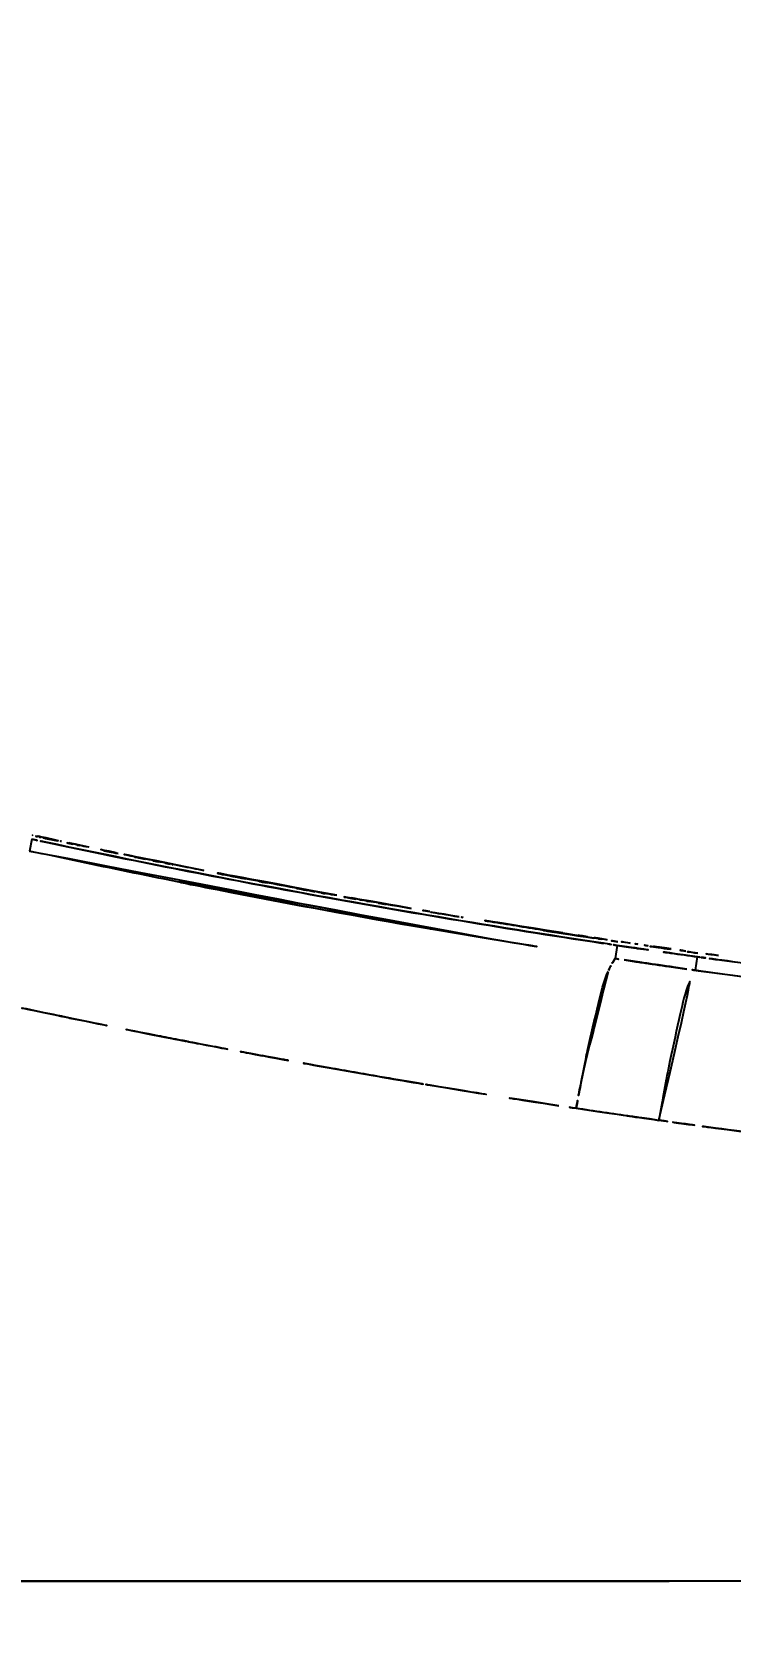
# Model space of a CAD drawing. Extents: x 16296660632 to 16296668616, y -37409619871 to -37409616241.
# Drawn here: x 16296666393.29 to 16296666413.89, y -37409617632.62 to -37409617585.51 of the extents above; entities that cross this region are included whole.
import ezdxf

# ---------------------------------------------------------------- set-up
doc = ezdxf.new("R2010")
doc.units = 0
doc.header["$LTSCALE"] = 10
doc.header["$MEASUREMENT"] = 0
doc.header["$PDMODE"] = 3
doc.header["$PDSIZE"] = -10
doc.layers.get('0').update_dxf_attribs({"linetype": 'CONTINUOUS'})
doc.layers.get('DEFPOINTS').update_dxf_attribs({"linetype": 'CONTINUOUS'})
doc.styles.get("Standard").update_dxf_attribs({"font": 'SYMBOL'})
doc.dimstyles.new('100hyun', dxfattribs={"dimtxt": 30, "dimasz": 20, "dimexe": 2, "dimexo": 10, "dimgap": 10, "dimtad": 1, "dimdec": 0, "dimrnd": 5, "dimtxsty": 'Standard', "dimcen": 2.5, "dimclrd": 5, "dimclre": 5, "dimadec": 0, "dimazin": 0, "dimtfac": 1, "dimtdec": 0, "dimtmove": 0, "dimatfit": 3, "dimfxl": 1.25, "dimlwd": 15, "dimlwe": 15, "dimarcsym": 0})

# ---------------------------------------------------------------- blocks, each defined once
blk = doc.blocks.new('*D15')
at = {"color": 5, "lineweight": 15, "transparency": 16777216}
for p, q in [((16296666322.53291, -37409617342.59803), (16296666754.99883, -37409617342.59803)), ((16296666752.99883, -37409617362.59803), (16296666752.99883, -37409618127.84608)), ((16296666742.99883, -37409618147.84608), (16296666750.99883, -37409618147.84608))]:
    blk.add_line(p, q, dxfattribs=at)
at = {"color": 5, "transparency": 16777216}
for points in [[(16296666749.6655, -37409617362.59803), (16296666756.33216, -37409617362.59803), (16296666752.99883, -37409617342.59803)], [(16296666749.6655, -37409618127.84608), (16296666756.33216, -37409618127.84608), (16296666752.99883, -37409618147.84608)]]:
    blk.add_solid(points, dxfattribs=at)
at = {"layer": 'DEFPOINTS', "color": 0, "transparency": 16777216}
for p in [(16296666312.53291, -37409617342.59803), (16296666752.99883, -37409618147.84608), (16296666752.99883, -37409618147.84608)]:
    blk.add_point(p, dxfattribs=at)
at = {"color": 0, "lineweight": 0, "transparency": 16777216, "insert": (16296666723.12759, -37409617745.22206), "char_height": 30, "attachment_point": 5, "rotation": 90}
blk.add_mtext('{\\f나눔고딕|b0|i0|c129|p50;805 이상}', dxfattribs=at)

msp = doc.modelspace()

# ---------------------------------------------------------------- linework, layer by layer
at = {"linetype": 'Continuous'}
for p, q in [((16296666393.28764, -37409617609.353699), (16296666393.21431, -37409617609.702278)), ((16296666410.55604, -37409617612.487617), (16296666410.49877, -37409617612.880043)), ((16296666412.872049, -37409617613.225052), (16296666412.92663, -37409617612.827217)), ((16296666429.93309, -37409617631.262497), (16296666195.131769, -37409617631.262497))]:
    msp.add_line(p, q, dxfattribs=at)
for points, start_tangent, end_tangent in [([(16296666393.28754, -37409617609.353859), (16296666393.69442, -37409617609.440514)], (0.977917198, -0.208992714), (0.978224016, -0.207551861)), ([(16296666393.310181, -37409617609.246063), (16296666393.27788, -37409617609.226143)], (-0.68947903, 0.724305645), (-0.955089857, 0.296316325)), ([(16296666393.45368, -37409617609.277061), (16296666393.310181, -37409617609.246063)], (-0.977473371, 0.211058782), (-0.977402934, 0.211384732)), ([(16296666393.56843, -37409617609.288063), (16296666393.27972, -37409617609.225693)], (-0.977557838, 0.210667212), (-0.977330393, 0.211719867)), ([(16296666393.69451, -37409617609.440079), (16296666393.28764, -37409617609.353699)], (-0.978340351, 0.207002798), (-0.978050435, 0.208368298)), ([(16296666393.55291, -37409617609.29847), (16296666393.45368, -37409617609.277061)], (-0.977536114, 0.210767991), (-0.977473371, 0.211058782)), ([(16296666394.07398, -37409617609.39653), (16296666394.008909, -37409617609.382629), (16296666393.603861, -37409617609.2957), (16296666393.56843, -37409617609.288063)], (-0.977951611, 0.208831624), (-0.977557838, 0.210667212)), ([(16296666394.048519, -37409617609.404839), (16296666393.63571, -37409617609.316307), (16296666393.55291, -37409617609.29847)], (-0.977958625, 0.208798774), (-0.977536114, 0.21076799)), ([(16296666393.69442, -37409617609.440514), (16296666401.21718, -37409617610.93119), (16296666410.09717, -37409617612.419373)], (0.978224016, -0.207551861), (0.988911842, -0.148503765)), ([(16296666410.2731, -37409617612.445534), (16296666404.947479, -37409617611.594078), (16296666399.191681, -37409617610.549408), (16296666393.69451, -37409617609.440079)], (-0.989038392, 0.147658587), (-0.978340351, 0.207002798)), ([(16296666394.16066, -37409617609.415024), (16296666394.07398, -37409617609.39653)], (-0.978022757, 0.208498169), (-0.977951611, 0.208831624)), ([(16296666394.496111, -37409617609.499672), (16296666394.048519, -37409617609.404831)], (-0.978460346, 0.206434862), (-0.978100227, 0.208134442)), ([(16296666394.967319, -37409617609.585663), (16296666394.94231, -37409617609.580406), (16296666394.45528, -37409617609.477654), (16296666394.16066, -37409617609.415024)], (-0.978681087, 0.205385809), (-0.978022757, 0.208498169)), ([(16296666394.70476, -37409617609.543602), (16296666394.496111, -37409617609.499672)], (-0.978627057, 0.205643097), (-0.978460346, 0.206434862)), ([(16296666393.21431, -37409617609.702278), (16296666399.035641, -37409617610.899048), (16296666404.79698, -37409617611.95932), (16296666406.746189, -37409617612.288696)], (0.977401461, -0.21139154), (0.986644794, -0.16288662)), ([(16296666395.83197, -37409617609.777901), (16296666394.70476, -37409617609.543602)], (-0.979514907, 0.201371662), (-0.978627057, 0.205643097)), ([(16296666395.768909, -37409617609.752541), (16296666395.470091, -37409617609.690643), (16296666394.967319, -37409617609.585663)], (-0.979332286, 0.20225794), (-0.978681087, 0.205385809)), ([(16296666398.35552, -37409617610.272842), (16296666398.03619, -37409617610.210114), (16296666397.3137, -37409617610.066612), (16296666396.650419, -37409617609.932983), (16296666396.03841, -37409617609.808037), (16296666395.768909, -37409617609.752541)], (-0.981365445, 0.192150626), (-0.979332286, 0.20225794)), ([(16296666396.62879, -37409617609.940437), (16296666395.83197, -37409617609.777901)], (-0.98012961, 0.198358132), (-0.979514907, 0.201371662)), ([(16296666397.00993, -37409617610.017281), (16296666396.62879, -37409617609.940437)], (-0.980419875, 0.196918434), (-0.98012961, 0.198358132)), ([(16296666406.74621, -37409617612.288567), (16296666404.88518, -37409617611.974037), (16296666399.122549, -37409617610.914757), (16296666393.213591, -37409617609.70208)], (-0.98661377, 0.163074427), (-0.977564962, 0.210634149)), ([(16296666397.36364, -37409617610.088074), (16296666397.00993, -37409617610.017281)], (-0.98068709, 0.195583312), (-0.980419875, 0.196918434)), ([(16296666397.45612, -37409617610.106499), (16296666397.36364, -37409617610.088074)], (-0.980756615, 0.195234378), (-0.98068709, 0.195583312)), ([(16296666399.604059, -37409617610.524879), (16296666397.45612, -37409617610.106499)], (-0.982331625, 0.187148547), (-0.980756615, 0.195234378)), ([(16296666402.281639, -37409617611.010094), (16296666401.681561, -37409617610.901459), (16296666400.64019, -37409617610.70948), (16296666399.69117, -37409617610.530701), (16296666398.825951, -37409617610.364502), (16296666398.35552, -37409617610.272842)], (-0.984211189, 0.17699812), (-0.981365445, 0.192150626)), ([(16296666400.24085, -37409617610.645393), (16296666399.604059, -37409617610.524879)], (-0.982784048, 0.184757991), (-0.982331625, 0.187148547)), ([(16296666401.636921, -37409617610.904007), (16296666400.24085, -37409617610.645393)], (-0.983752988, 0.179527319), (-0.982784048, 0.184757991)), ([(16296666401.94108, -37409617610.959328), (16296666401.636921, -37409617610.904007)], (-0.983959936, 0.178389585), (-0.983752988, 0.179527319)), ([(16296666402.840969, -37409617611.120903), (16296666401.94108, -37409617610.959328)], (-0.984563574, 0.175027336), (-0.983959936, 0.178389584)), ([(16296666404.47699, -37409617611.395287), (16296666404.05954, -37409617611.323517), (16296666402.82173, -37409617611.106644), (16296666402.281639, -37409617611.010094)], (-0.985674426, 0.168659201), (-0.984211189, 0.17699812)), ([(16296666403.042839, -37409617611.1567), (16296666402.840969, -37409617611.120903)], (-0.984697222, 0.17427387), (-0.984563574, 0.175027336)), ([(16296666403.24328, -37409617611.192093), (16296666403.042839, -37409617611.1567)], (-0.984829299, 0.173525941), (-0.984697222, 0.17427387)), ([(16296666403.68215, -37409617611.269043), (16296666403.24328, -37409617611.192093)], (-0.98511634, 0.171888909), (-0.984829299, 0.173525941)), ([(16296666403.729179, -37409617611.277237), (16296666403.68215, -37409617611.269043)], (-0.985146926, 0.171713523), (-0.98511634, 0.171888909)), ([(16296666405.895571, -37409617611.645721), (16296666403.729179, -37409617611.277237)], (-0.986519417, 0.163644251), (-0.985146926, 0.171713524)), ([(16296666405.032089, -37409617611.489677), (16296666404.47699, -37409617611.395287)], (-0.986030247, 0.166566361), (-0.985674426, 0.168659201)), ([(16296666406.00963, -37409617611.664619), (16296666405.895571, -37409617611.645721)], (-0.98658971, 0.163219927), (-0.986519417, 0.16364425)), ([(16296666408.95521, -37409617612.122459), (16296666408.33065, -37409617612.025703), (16296666406.816681, -37409617611.784912), (16296666406.011511, -37409617611.653236)], (-0.988387886, 0.151951922), (-0.986644392, 0.162889054)), ([(16296666409.867979, -37409617612.274208), (16296666406.00963, -37409617611.664619)], (-0.988852936, 0.148895505), (-0.98658971, 0.163219927)), ([(16296666406.746189, -37409617612.288696), (16296666410.49877, -37409617612.880043)], (0.986644794, -0.16288662), (0.988928038, -0.148395873)), ([(16296666409.681959, -37409617612.233177), (16296666408.95521, -37409617612.122459)], (-0.988795322, 0.149277629), (-0.988387886, 0.151951922)), ([(16296666410.26256, -37409617612.32019), (16296666409.94276, -37409617612.272423), (16296666409.681959, -37409617612.233177)], (-0.989114441, 0.147148298), (-0.988795322, 0.149277629)), ([(16296666410.08954, -37409617612.30748), (16296666409.867979, -37409617612.274208)], (-0.988976189, 0.148074632), (-0.988852936, 0.148895505)), ([(16296666410.572781, -37409617612.379379), (16296666410.08954, -37409617612.30748)], (-0.989242497, 0.146284933), (-0.988976189, 0.148074632)), ([(16296666410.94072, -37409617612.420212), (16296666410.26256, -37409617612.32019)], (-0.989480095, 0.144669073), (-0.989114441, 0.147148298)), ([(16296666410.09717, -37409617612.419373), (16296666410.273069, -37409617612.445717)], (0.988911842, -0.148503765), (0.989015508, -0.147811792)), ([(16296666410.273069, -37409617612.445717), (16296666410.555111, -37409617612.487709)], (0.989015508, -0.147811791), (0.989180176, -0.146705757)), ([(16296666410.55604, -37409617612.48761), (16296666410.2731, -37409617612.445534)], (-0.989200006, 0.146571988), (-0.989038392, 0.147658587)), ([(16296666410.555111, -37409617612.487709), (16296666412.9265, -37409617612.828178)], (0.989180176, -0.146705757), (0.990491511, -0.137573857)), ([(16296666411.34466, -37409617612.602913), (16296666410.55604, -37409617612.487617)], (-0.989689164, 0.143231839), (-0.989274857, 0.146065934)), ([(16296666411.1689, -37409617612.453484), (16296666410.94072, -37409617612.420212)], (-0.98960142, 0.143836815), (-0.989480095, 0.144669073)), ([(16296666412.132441, -37409617612.60537), (16296666410.572781, -37409617612.379379)], (-0.99007862, 0.140514503), (-0.989242497, 0.146284933)), ([(16296666411.47513, -37409617612.49781), (16296666411.1689, -37409617612.453484)], (-0.989762913, 0.142721322), (-0.98960142, 0.143836815)), ([(16296666412.150789, -37409617612.594383), (16296666411.671249, -37409617612.526016), (16296666411.47513, -37409617612.49781)], (-0.990113832, 0.140266177), (-0.989762913, 0.142721321)), ([(16296666412.92663, -37409617612.827217), (16296666412.134859, -37409617612.716103), (16296666411.34466, -37409617612.602913)], (-0.990495016, 0.137548621), (-0.989689164, 0.143231839)), ([(16296666412.579981, -37409617612.654839), (16296666412.150789, -37409617612.594383)], (-0.990332931, 0.138710799), (-0.990113832, 0.140266177)), ([(16296666412.941351, -37409617612.718933), (16296666412.132441, -37409617612.60537)], (-0.990497265, 0.137532423), (-0.99007862, 0.140514503)), ([(16296666413.55065, -37409617612.789047), (16296666412.579981, -37409617612.654839)], (-0.990817637, 0.135205068), (-0.990332931, 0.138710799)), ([(16296666412.9265, -37409617612.828178), (16296666413.10293, -37409617612.852623)], (0.990491511, -0.137573857), (0.990583983, -0.136906434)), ([(16296666410.289351, -37409617613.255608), (16296666410.005461, -37409617614.200958), (16296666409.682949, -37409617615.590302), (16296666409.46092, -37409617616.683502)], (-0.403302866, -0.915066554), (-0.187996789, -0.982169643)), ([(16296666410.29863, -37409617613.23114), (16296666410.49877, -37409617612.880043)], (0.410527664, 0.911848143), (0.583647812, 0.812006916)), ([(16296666410.49877, -37409617612.880043), (16296666410.289351, -37409617613.255608)], (-0.574717942, -0.818351567), (-0.403302866, -0.915066554)), ([(16296666410.49877, -37409617612.880043), (16296666410.76173, -37409617612.919289)], (0.988968604, -0.148125289), (0.989109641, -0.147180562)), ([(16296666410.76173, -37409617612.919289), (16296666411.2882, -37409617612.997124), (16296666412.07929, -37409617613.112129), (16296666412.609859, -37409617613.187973)], (0.989109641, -0.147180562), (0.990074684, -0.140542235)), ([(16296666412.60985, -37409617613.187988), (16296666412.084419, -37409617613.11293), (16296666411.293329, -37409617612.997932), (16296666410.49877, -37409617612.880043)], (-0.990088178, 0.14044714), (-0.988953893, 0.148223469)), ([(16296666412.872049, -37409617613.225052), (16296666412.60985, -37409617613.187988)], (-0.990225565, 0.139475198), (-0.990088178, 0.14044714)), ([(16296666412.872049, -37409617613.225052), (16296666412.959881, -37409617613.237396)], (0.990234866, -0.139409147), (0.990279809, -0.13908954)), ([(16296666412.959881, -37409617613.237396), (16296666412.872009, -37409617613.22509)], (-0.990352305, 0.13857241), (-0.990309538, 0.138877715)), ([(16296666412.959881, -37409617613.237396), (16296666418.64163, -37409617613.975616), (16296666418.74415, -37409617613.987846)], (0.990279809, -0.13908954), (0.99297764, -0.118302182)), ([(16296666413.103069, -37409617612.851631), (16296666412.926611, -37409617612.827209)], (-0.990606293, 0.136744914), (-0.990518396, 0.137380157)), ([(16296666413.10293, -37409617612.852623), (16296666413.27183, -37409617612.875923)], (0.990583983, -0.136906434), (0.990671868, -0.136269036)), ([(16296666413.27183, -37409617612.875923), (16296666413.645821, -37409617612.927094)], (0.990671868, -0.136269036), (0.990864245, -0.134863073)), ([(16296666413.645969, -37409617612.926033), (16296666413.103069, -37409617612.851631)], (-0.990873752, 0.1347932), (-0.990606293, 0.136744914)), ([(16296666413.645821, -37409617612.927094), (16296666416.26683, -37409617613.270767)], (0.990864245, -0.134863073), (0.992129186, -0.125218522)), ([(16296666409.460899, -37409617616.683487), (16296666409.6959, -37409617615.529579), (16296666410.02697, -37409617614.118553), (16296666410.29863, -37409617613.23114)], (0.187912117, 0.982185846), (0.410527664, 0.911848143)), ([(16296666411.787109, -37409617617.655258), (16296666412.113689, -37409617615.898613), (16296666412.418221, -37409617614.509773), (16296666412.677429, -37409617613.596611), (16296666412.872049, -37409617613.225052)], (0.171107019, 0.985252449), (0.549583824, 0.83543858)), ([(16296666393.9282, -37409617614.534943), (16296666391.496111, -37409617614.017036)], (-0.978983152, 0.203941141), (-0.977119364, 0.212691676)), ([(16296666393.928221, -37409617614.534866), (16296666394.563129, -37409617614.665894)], (0.979153554, -0.203121436), (0.97957503, -0.201078992)), ([(16296666394.563009, -37409617614.666443), (16296666394.14135, -37409617614.579262), (16296666393.9282, -37409617614.534943)], (-0.979440877, 0.201731429), (-0.978983152, 0.203941141)), ([(16296666394.563129, -37409617614.665894), (16296666397.001751, -37409617615.156143)], (0.97957503, -0.201078992), (0.981187817, -0.193055608)), ([(16296666397.001459, -37409617615.157631), (16296666394.563009, -37409617614.666443)], (-0.981161611, 0.193188749), (-0.979440877, 0.201731428)), ([(16296666397.001751, -37409617615.156143), (16296666397.60627, -37409617615.274429), (16296666398.42577, -37409617615.432709)], (0.981187817, -0.193055608), (0.982123195, -0.188239287)), ([(16296666398.42547, -37409617615.434227), (16296666397.001459, -37409617615.157631)], (-0.982139727, 0.188153016), (-0.981161611, 0.193188749)), ([(16296666398.42577, -37409617615.432709), (16296666400.08374, -37409617615.745491)], (0.982123195, -0.188239287), (0.983203942, -0.182510295)), ([(16296666400.083521, -37409617615.746712), (16296666398.42547, -37409617615.434227)], (-0.983252969, 0.182245985), (-0.982139727, 0.188153016)), ([(16296666400.08374, -37409617615.745491), (16296666402.061449, -37409617616.105362)], (0.983203942, -0.182510295), (0.984478392, -0.175505826)), ([(16296666402.06134, -37409617616.105927), (16296666400.083521, -37409617615.746712)], (-0.984543887, 0.175138042), (-0.983252969, 0.182245985)), ([(16296666402.061449, -37409617616.105362), (16296666403.55562, -37409617616.367523), (16296666404.698799, -37409617616.562317)], (0.984478392, -0.175505826), (0.986146522, -0.165876571)), ([(16296666404.69887, -37409617616.56192), (16296666402.06134, -37409617616.105927)], (-0.986200607, 0.165554714), (-0.984543887, 0.175138042)), ([(16296666404.698799, -37409617616.562317), (16296666405.038731, -37409617616.619278)], (0.986146522, -0.165876571), (0.986358461, -0.164611625)), ([(16296666405.03882, -37409617616.618767), (16296666404.69887, -37409617616.56192)], (-0.986408606, 0.164310867), (-0.986200607, 0.165554714)), ([(16296666405.038731, -37409617616.619278), (16296666409.34499, -37409617617.301361)], (0.986358461, -0.164611625), (0.988969919, -0.148116509)), ([(16296666408.83905, -37409617617.224258), (16296666405.03882, -37409617616.618767)], (-0.988631694, 0.150357484), (-0.986408606, 0.164310867)), ([(16296666409.34499, -37409617617.301361), (16296666409.460899, -37409617616.683487)], (0.181753464, 0.98334413), (0.187912117, 0.982185846)), ([(16296666409.46092, -37409617616.683502), (16296666409.34515, -37409617617.300522)], (-0.187996789, -0.982169643), (-0.181763639, -0.983342249)), ([(16296666409.345051, -37409617617.300728), (16296666408.83905, -37409617617.224258)], (-0.988913423, 0.148493238), (-0.988631694, 0.150357484)), ([(16296666409.34515, -37409617617.300522), (16296666410.155161, -37409617617.420609), (16296666410.969139, -37409617617.538857), (16296666411.787109, -37409617617.655258)], (0.98896988, -0.148116769), (0.990226557, -0.139468151)), ([(16296666411.787029, -37409617617.656036), (16296666409.345051, -37409617617.300728)], (-0.9902256, 0.139474948), (-0.988913423, 0.148493238)), ([(16296666411.787371, -37409617617.653419), (16296666412.45225, -37409617617.745888)], (0.990308838, -0.138882703), (0.990624822, -0.136610625)), ([(16296666412.451839, -37409617617.74884), (16296666411.787029, -37409617617.656036)], (-0.990569175, 0.137013539), (-0.9902256, 0.139474948)), ([(16296666412.45225, -37409617617.745888), (16296666413.45916, -37409617617.882973)], (0.990624822, -0.136610625), (0.991090447, -0.133190559)), ([(16296666413.458731, -37409617617.886177), (16296666412.451839, -37409617617.74884)], (-0.991078363, 0.133280449), (-0.990569175, 0.137013539)), ([(16296666413.45916, -37409617617.882973), (16296666416.49168, -37409617618.274658)], (0.991090447, -0.133190559), (0.992401529, -0.123041474)), ([(16296666195.131769, -37409617631.262497), (16296666212.582529, -37409617631.262497), (16296666230.02635, -37409617631.262497), (16296666247.02483, -37409617631.262497), (16296666263.386499, -37409617631.262497), (16296666284.271799, -37409617631.262497), (16296666301.19467, -37409617631.262497), (16296666314.338449, -37409617631.262497), (16296666328.312429, -37409617631.262497), (16296666339.9233, -37409617631.262497), (16296666350.03628, -37409617631.262497), (16296666362.047319, -37409617631.262497), (16296666371.307261, -37409617631.262497), (16296666378.584089, -37409617631.262497), (16296666384.42128, -37409617631.262497), (16296666389.2019, -37409617631.262497), (16296666393.202881, -37409617631.262497), (16296666397.83289, -37409617631.262497), (16296666402.51284, -37409617631.262497), (16296666406.919451, -37409617631.262497), (16296666410.815741, -37409617631.262497)], (1, 0), (1, 0.000000011)), ([(16296666410.815741, -37409617631.262497), (16296666414.129379, -37409617631.262497)], (1, 0.000000011), (1, -0.000000039))]:
    msp.add_spline(points, degree=3, dxfattribs=dict(at, start_tangent=start_tangent, end_tangent=end_tangent))

# ---------------------------------------------------------------- dimensions: what is measured, and where the dimension line sits
at = {"lineweight": 0}
dim = msp.add_linear_dim(base=(16296666752.998831, -37409618147.846077), p1=(16296666312.532909, -37409617342.59803), p2=(16296666752.998831, -37409618147.846077), angle=90, text='{\\f나눔고딕|b0|i0|c129|p50;805 이상}', dimstyle='100hyun', dxfattribs=at)
dim.commit()
dim.dimension.update_dxf_attribs({"geometry": '*D15', "text_midpoint": (16296666723.12759, -37409617745.222061)})

doc.saveas('drawing.dxf')
